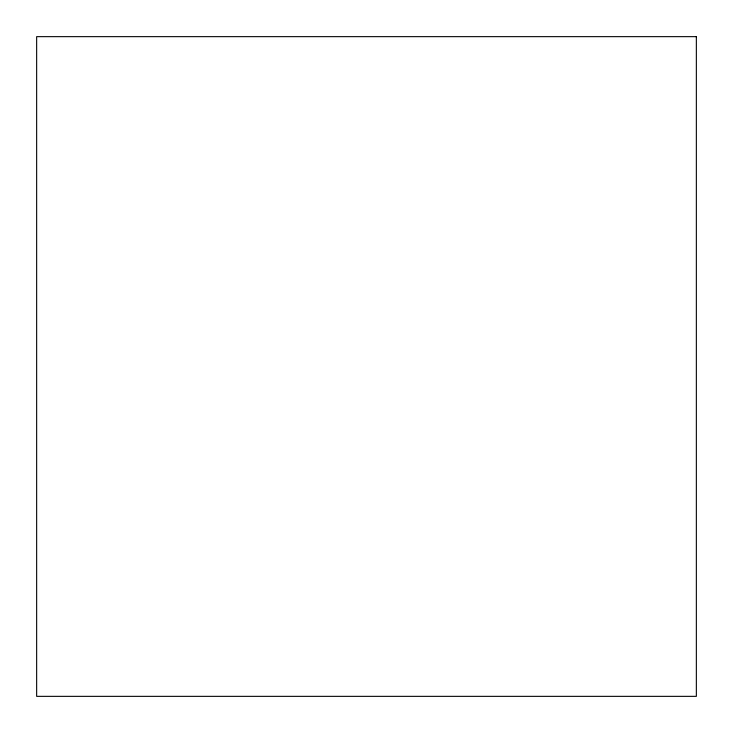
<?xml version="1.0" encoding="UTF-8"?>
<svg xmlns="http://www.w3.org/2000/svg" width="733" height="733" viewBox="0 0 733 733"><rect width="100%" height="100%" fill="white"/><g stroke="black" fill="none" stroke-linecap="round" stroke-linejoin="round"><path stroke-width="1.1" d="M696.35 36.65L36.65 36.65L36.65 696.35L696.35 696.35L696.35 36.65"/></g></svg>
